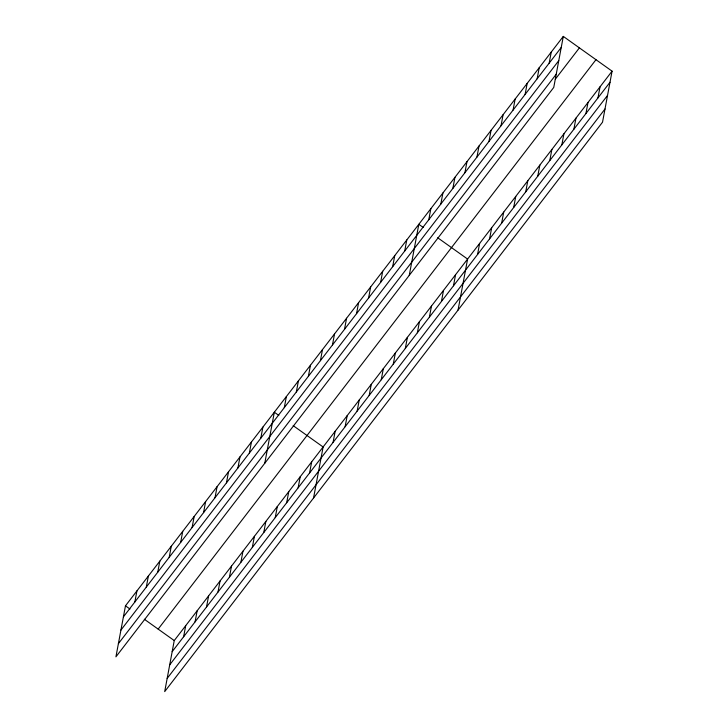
<?xml version="1.0" encoding="UTF-8"?>
<svg xmlns="http://www.w3.org/2000/svg" width="728" height="728" viewBox="0 0 728 728"><rect width="100%" height="100%" fill="white"/><g stroke="black" fill="none" stroke-linecap="round" stroke-linejoin="round"><path stroke-width="1.09" d="M563.299 36.4L125.471 605.814L115.925 656.838L553.753 87.433L563.299 36.4L612.075 71.162L602.529 122.186L164.701 691.6L174.247 640.567L612.075 71.162M134.853 601.992L136.919 590.918M146.301 587.105L148.376 576.03M157.749 572.208L159.823 561.133M169.205 557.32L171.271 546.246M180.653 542.424L182.728 531.349M192.101 527.536L194.176 516.461M203.558 512.639L205.624 501.565M183.629 636.754L185.704 625.68M215.006 497.752L217.081 486.677M195.077 621.867L197.151 610.783M226.453 482.855L228.528 471.78M206.534 606.97L208.599 595.895M237.91 467.968L239.976 456.893M217.981 592.073L220.056 580.999M249.358 453.071L251.433 441.996M229.429 577.186L231.504 566.111M260.806 438.183L262.881 427.109M240.886 562.289L242.952 551.214M264.783 463.245L274.329 412.212L278.806 415.397M252.334 547.401L254.409 536.327M284.302 407.625L286.377 396.551M263.782 532.505L265.856 521.43M296.341 391.973L298.416 380.899M275.239 517.617L277.313 506.542M308.381 376.312L310.456 365.238M286.686 502.72L288.761 491.646M320.42 360.651L322.495 349.577M298.134 487.833L300.209 476.758M332.459 344.99L334.534 333.915M309.591 472.936L311.666 461.861M344.499 329.338L346.574 318.263M313.559 497.998L323.114 446.974L293.193 425.653M356.538 313.677L358.613 302.602M333.078 442.387L335.153 431.313M368.586 298.016L370.652 286.941M345.118 426.726L347.192 415.652M380.626 282.355L382.691 271.28M357.157 411.074L359.232 399.99M392.665 266.703L394.74 255.628M369.196 395.413L371.271 384.339M404.704 251.042L406.779 239.967M381.245 379.752L383.31 368.677M409.263 275.339L418.818 224.306L423.286 227.491M393.284 364.091L395.349 353.016M428.783 219.72L430.858 208.645M405.323 348.439L407.398 337.355M440.822 204.067L442.897 192.993M417.362 332.778L419.437 321.703M452.861 188.406L454.936 177.332M429.402 317.117L431.476 306.042M464.901 172.745L466.976 161.671M441.441 301.456L443.516 290.381M476.94 157.084L479.015 146.01M453.48 285.804L455.555 274.72M488.989 141.432L491.054 130.358M458.049 310.092L467.594 259.068L437.674 237.747M501.028 125.771L503.094 114.696M477.559 254.481L479.634 243.407M513.067 110.11L515.142 99.035M489.598 238.82L491.673 227.746M525.106 94.449L527.181 83.374M501.647 223.168L503.712 212.085M537.146 78.797L539.221 67.722M513.686 207.507L515.752 196.433M549.185 63.136L551.26 52.061M525.725 191.846L527.8 180.772M537.765 176.185L539.839 165.11M549.804 160.533L551.879 149.449M561.843 144.872L563.918 133.797M573.882 129.211L575.957 118.136M585.922 113.55L587.996 102.475M597.961 97.898L600.036 86.814M123.396 616.889L561.224 47.475M120.93 630.075L558.758 60.661M118.391 643.652L556.219 74.247M555.318 79.188L579.397 47.866M158.158 629.101L595.977 59.687M172.181 651.651L610.009 82.237M169.715 664.828L607.534 95.423M167.167 678.414L604.995 109M125.471 605.814L129.939 608.999M144.335 619.255L174.247 640.567"/></g></svg>
